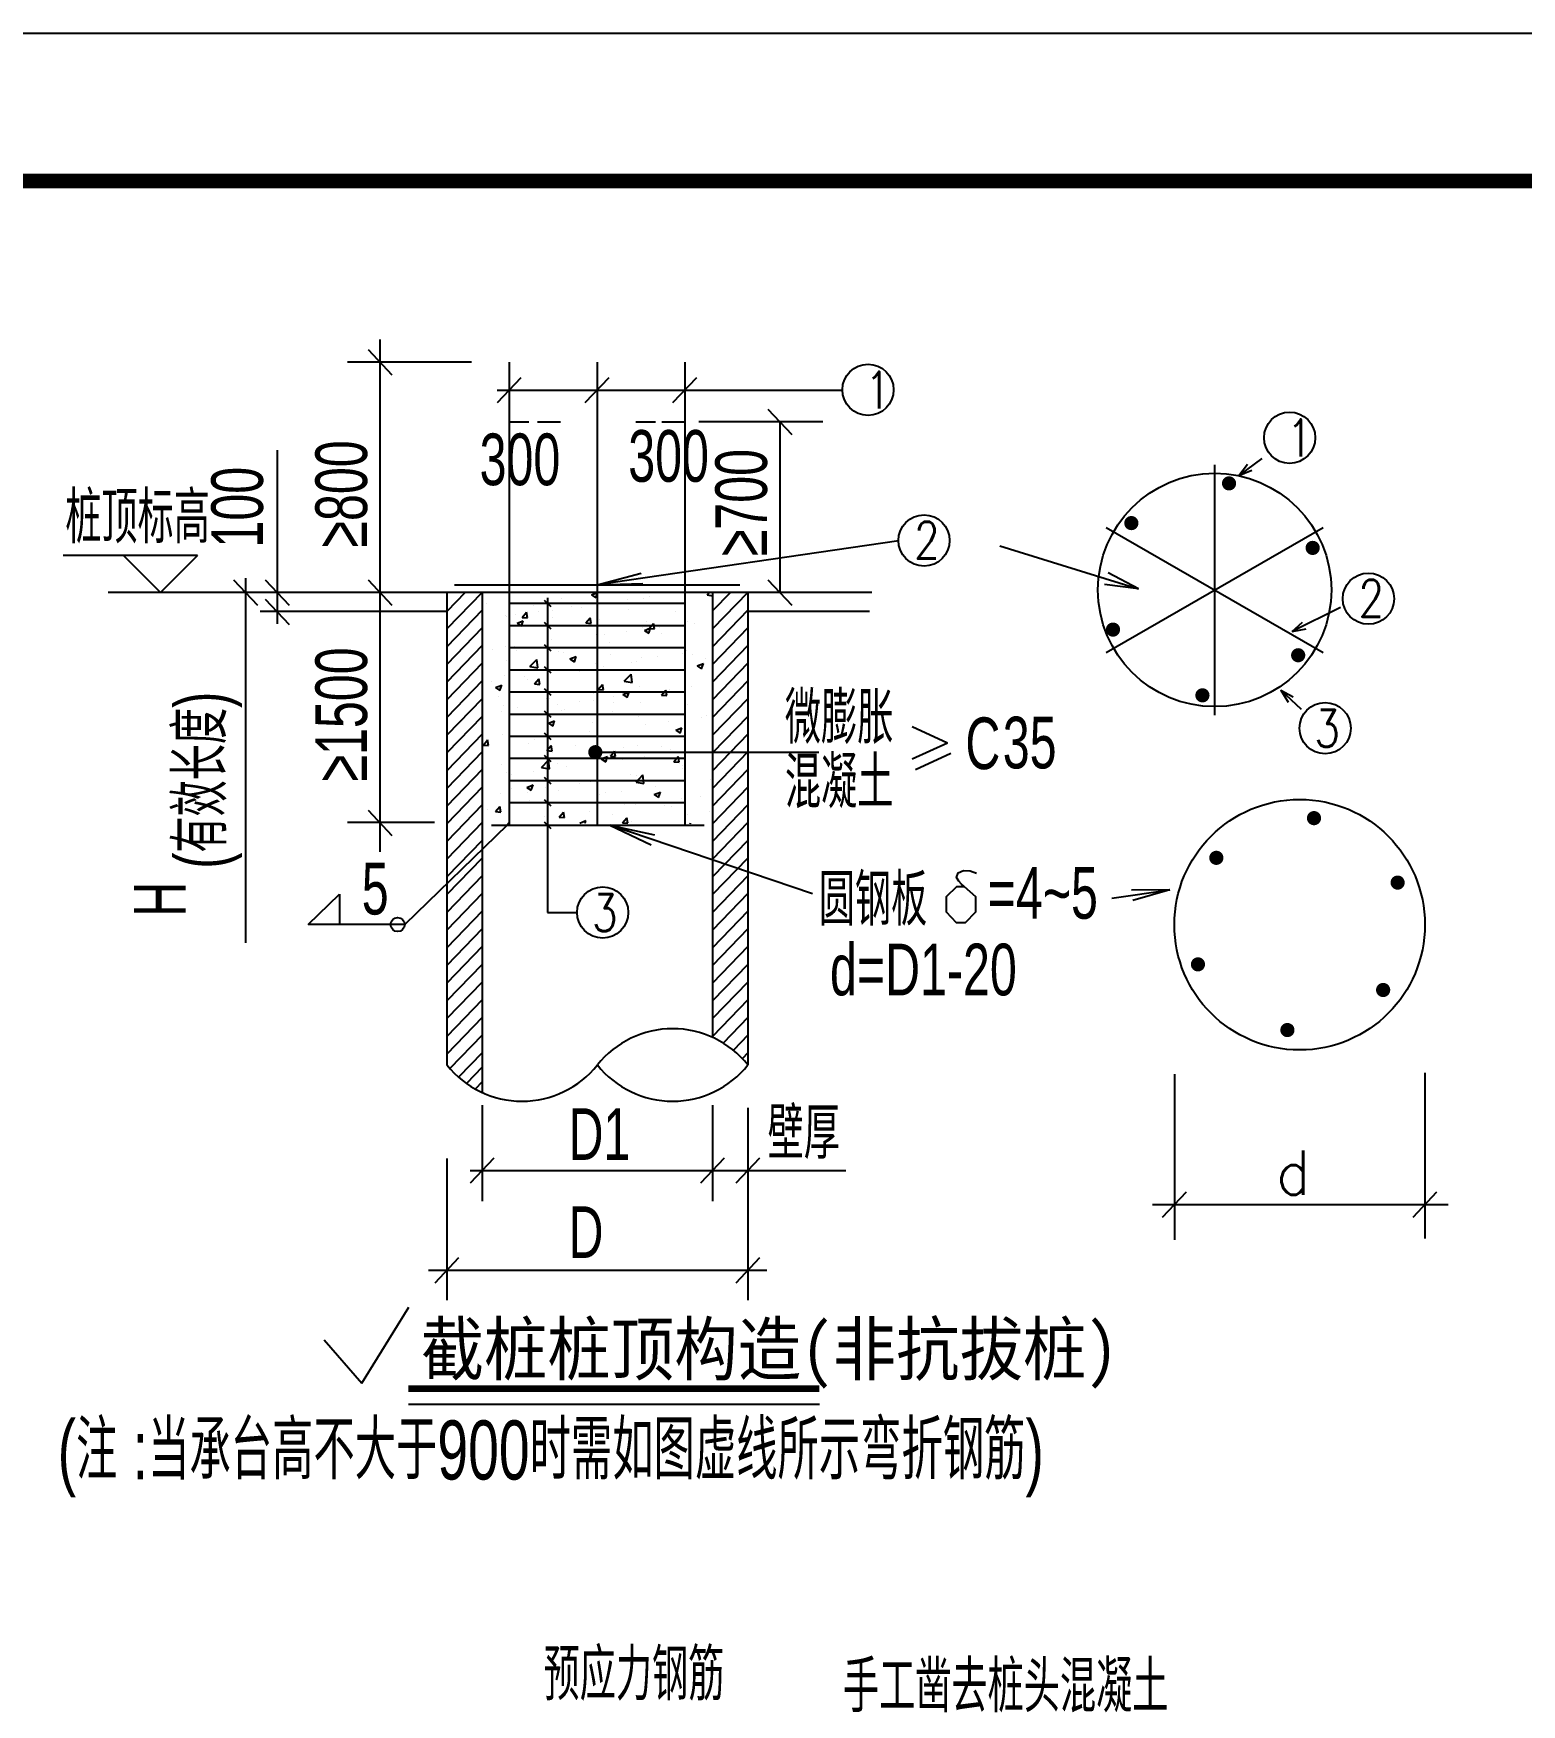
# Model space of a CAD drawing. Extents: x 299218 to 746073, y -331171 to -40619.
# Drawn here: x 350467 to 360550, y -247161 to -235838 of the extents above; entities that cross this region are included whole.
import ezdxf

# ---------------------------------------------------------------- set-up
doc = ezdxf.new("R2010")
doc.units = 0
doc.header["$LTSCALE"] = 1000
doc.header["$MEASUREMENT"] = 0
doc.linetypes.add('DASH', pattern=[0.35, 0.25, -0.1])
for name, color, linetype in [('13', 4, 'Continuous'), ('14', 2, 'Continuous'), ('2', 7, 'Continuous'), ('LAYER5', 7, 'Continuous'), ('PDIM', 3, 'Continuous'), ('PUB_TITLE', 4, 'Continuous'), ('STEEL', 6, 'Continuous')]:
    doc.layers.add(name, color=color, linetype=linetype)
doc.styles.add('HZ', font='simplex.shx', dxfattribs={"width": 0.8, "bigfont": 'hztxt.shx'})
doc.styles.add('HZDX', font='GS_TXT', dxfattribs={"width": 0.8, "height": 800, "bigfont": 'HZTXT'})
doc.styles.add('宋体', font='')
doc.styles.get('宋体').set_extended_font_data('SimSun')

# ---------------------------------------------------------------- blocks, each defined once
blk = doc.blocks.new('*X82')
at = {"color": 0}
for p, q in [((25979, 9257), (25979, 9257)), ((26404.4, 9285.1), (26404.4, 9285.1)), ((26572.1, 9308.3), (26605.8, 9321.2)), ((26572.1, 9308.3), (26597, 9291.5)), ((26597, 9291.5), (26607, 9321.2)), ((26604.1, 9251.1), (26604.1, 9251.1)), ((26775.1, 9281.5), (26775.1, 9281.5)), ((26863.8, 9288.6), (26863.8, 9288.6)), ((26900.3, 9297.9), (26900.3, 9297.9)), ((27224.6, 9306.6), (27238.5, 9321.2)), ((27224.6, 9306.6), (27255.2, 9301.9)), ((26084.4, 9189.9), (26084.4, 9189.9)), ((26094.8, 9183.9), (26094.8, 9183.9)), ((26112.8, 9235.1), (26112.8, 9235.1)), ((26144.8, 9198.5), (26144.8, 9198.5)), ((26152, 9147), (26187, 9160.4)), ((26176.9, 9130.2), (26187, 9160.4)), ((26181.1, 9180.3), (26205.2, 9209)), ((26181.1, 9180.3), (26211, 9177.7)), ((26211, 9177.6), (26205.2, 9209)), ((26245.9, 9245.7), (26245.9, 9245.7)), ((26270, 9215), (26270, 9215)), ((26351.3, 9178.6), (26351.3, 9178.6)), ((26351.5, 9219.1), (26351.5, 9219.1)), ((26459.4, 9239.9), (26459.4, 9239.9)), ((26512.8, 9234.5), (26512.8, 9234.5)), ((26539.8, 9148.9), (26563.9, 9177.6)), ((26569.7, 9146.3), (26563.9, 9177.6)), ((26618.2, 9167.3), (26618.2, 9167.3)), ((26779.7, 9223.2), (26779.7, 9223.2)), ((26885.2, 9156), (26885.2, 9156)), ((27046.6, 9211.9), (27046.6, 9211.9)), ((27114.4, 9157.3), (27114.4, 9157.3)), ((26152, 9147), (26176.9, 9130.2)), ((26539.8, 9148.9), (26569.6, 9146.3)), ((26598, 9084.7), (26598, 9084.7)), ((26643.6, 9084.3), (26643.6, 9084.3)), ((26768.8, 9100.7), (26768.8, 9100.7)), ((26857.7, 9122.1), (26857.7, 9122.1)), ((26870.6, 9107), (26905.6, 9120.4)), ((26870.6, 9107), (26895.5, 9090.2)), ((26895.5, 9090.2), (26905.6, 9120.4)), ((26898.4, 9117.5), (26922.5, 9146.2)), ((26898.4, 9117.5), (26928.3, 9114.9)), ((26928.3, 9114.9), (26922.5, 9146.2)), ((26958.1, 9125.7), (26958.1, 9125.7)), ((26967, 9086.9), (26967, 9086.9)), ((27152.1, 9144.7), (27152.1, 9144.7)), ((26013.3, 9001.3), (26013.3, 9001.3)), ((26088.7, 9017.4), (26088.7, 9017.4)), ((26138.5, 9017.8), (26138.5, 9017.8)), ((26146.4, 8991.6), (26146.4, 8991.6)), ((26327.8, 9042.7), (26327.8, 9042.7)), ((26345.4, 9052.6), (26345.4, 9052.6)), ((26383.8, 8986.8), (26383.8, 8986.8)), ((26413.3, 8980.3), (26413.3, 8980.3)), ((26675.4, 9036.8), (26675.4, 9036.8)), ((26680.3, 8969), (26680.3, 8969)), ((27086.8, 8977.1), (27086.8, 8977.1)), ((27108.3, 8990.9), (27108.3, 8990.9)), ((27142.4, 8970), (27142.4, 8970)), ((26092.2, 8936.7), (26092.2, 8936.7)), ((26223.6, 8902.3), (26262.6, 8942.9)), ((26223.6, 8902.3), (26268.1, 8895.4)), ((26268.1, 8895.4), (26262.6, 8942.9)), ((26339.4, 8886.2), (26339.4, 8886.2)), ((26450.5, 8945.7), (26485.5, 8959.1)), ((26450.5, 8945.7), (26475.4, 8928.9)), ((26475.4, 8928.9), (26485.5, 8959.1)), ((26503.6, 8877), (26503.6, 8877)), ((26512.1, 8887), (26512.1, 8887)), ((26591.9, 8918.2), (26591.9, 8918.2)), ((26637.2, 8903.5), (26637.2, 8903.5)), ((26795.2, 8927.1), (26795.2, 8927.1)), ((26826.6, 8928.5), (26826.6, 8928.5)), ((26851.6, 8955.7), (26851.6, 8955.7)), ((26947.2, 8957.8), (26947.2, 8957.8)), ((27169.1, 8905.7), (27204.1, 8919.1)), ((27169.1, 8905.7), (27193.9, 8888.9)), ((27193.9, 8888.9), (27204.1, 8919.1)), ((27214.1, 8946.5), (27214.1, 8946.5)), ((26006.9, 8820.5), (26006.9, 8820.5)), ((26030.4, 8784.4), (26065.4, 8797.9)), ((26030.4, 8784.4), (26055.2, 8767.7)), ((26055.3, 8767.6), (26065.4, 8797.8)), ((26082.7, 8851), (26082.7, 8851)), ((26196.3, 8845.5), (26196.3, 8845.5)), ((26212, 8827), (26212, 8827)), ((26250.5, 8804.2), (26274.6, 8832.9)), ((26250.5, 8804.2), (26280.4, 8801.6)), ((26280.4, 8801.5), (26274.6, 8832.9)), ((26609.1, 8772.8), (26633.2, 8801.5)), ((26639, 8770.2), (26633.2, 8801.5)), ((26757.2, 8819.6), (26796.2, 8860.2)), ((26757.2, 8819.6), (26801.7, 8812.7)), ((26801.7, 8812.7), (26796.2, 8860.1)), ((26845.5, 8789.2), (26845.5, 8789.2)), ((27102.3, 8824.5), (27102.3, 8824.5)), ((27136, 8789.3), (27136, 8789.3)), ((26049.1, 8736.1), (26049.1, 8736.1)), ((26076.6, 8684.5), (26076.6, 8684.5)), ((26316, 8724.8), (26316, 8724.8)), ((26333.3, 8719.7), (26333.3, 8719.7)), ((26380.5, 8689.8), (26380.5, 8689.8)), ((26505.7, 8706.3), (26505.7, 8706.3)), ((26582.9, 8713.5), (26582.9, 8713.5)), ((26585.8, 8751.8), (26585.8, 8751.8)), ((26609.1, 8772.8), (26639, 8770.2)), ((26694.6, 8702), (26694.6, 8702)), ((26695.1, 8731.3), (26695.1, 8731.3)), ((26748.9, 8744.4), (26783.9, 8757.8)), ((26748.9, 8744.4), (26773.8, 8727.6)), ((26773.8, 8727.6), (26784, 8757.8)), ((26849.8, 8702.3), (26849.8, 8702.3)), ((26967.8, 8741.4), (26991.9, 8770.1)), ((26967.8, 8741.4), (26997.7, 8738.8)), ((26986.1, 8752.1), (26986.1, 8752.1)), ((26997.7, 8738.8), (26991.9, 8770.1)), ((27010.8, 8772.8), (27010.8, 8772.8)), ((27116.7, 8691), (27116.7, 8691)), ((26064.8, 8648.3), (26064.8, 8648.3)), ((26111.4, 8601.9), (26111.4, 8601.9)), ((26154.5, 8668.9), (26154.5, 8668.9)), ((26328.8, 8583.1), (26363.8, 8596.6)), ((26353.7, 8566.3), (26363.8, 8596.5)), ((26403, 8652), (26403, 8652)), ((26421.4, 8657.6), (26421.4, 8657.6)), ((26688.3, 8646.4), (26688.3, 8646.4)), ((26839.5, 8622.8), (26839.5, 8622.8)), ((26955.2, 8635.1), (26955.2, 8635.1)), ((27004.5, 8592.1), (27004.5, 8592.1)), ((27096.2, 8658), (27096.2, 8658)), ((27193.8, 8617), (27193.8, 8617)), ((27222.1, 8623.8), (27222.1, 8623.8)), ((26070.5, 8518.1), (26070.5, 8518.1)), ((26249, 8492.6), (26249, 8492.6)), ((26327.2, 8553.3), (26327.2, 8553.3)), ((26328.8, 8583.1), (26353.7, 8566.3)), ((26374.2, 8509.1), (26374.2, 8509.1)), ((26563.5, 8534), (26563.5, 8534)), ((26579.8, 8585.3), (26579.8, 8585.3)), ((26879.3, 8575.6), (26879.3, 8575.6)), ((27047.4, 8543.1), (27082.4, 8556.5)), ((27047.4, 8543.1), (27072.3, 8526.3)), ((27072.3, 8526.3), (27082.4, 8556.5)), ((25961.3, 8459.5), (25985.4, 8488.2)), ((25961.3, 8459.5), (25991.1, 8456.8)), ((25991.1, 8456.8), (25985.4, 8488.2)), ((26216.5, 8470.7), (26216.5, 8470.7)), ((26319.9, 8428.1), (26344, 8456.8)), ((26319.9, 8428.1), (26349.8, 8425.5)), ((26349.8, 8425.4), (26344, 8456.8)), ((26483.4, 8459.4), (26483.4, 8459.4)), ((26573.7, 8418.9), (26573.7, 8418.9)), ((26673.9, 8403.7), (26673.9, 8403.7)), ((26678.5, 8396.7), (26702.6, 8425.4)), ((26708.4, 8394.1), (26702.6, 8425.4)), ((26750.3, 8448.1), (26750.3, 8448.1)), ((26833.4, 8456.4), (26833.4, 8456.4)), ((26965.5, 8453.8), (26965.5, 8453.8)), ((27017.2, 8436.8), (27017.2, 8436.8)), ((27062.3, 8419.8), (27062.3, 8419.8)), ((27090.1, 8491.6), (27090.1, 8491.6)), ((26064.4, 8351.6), (26064.4, 8351.6)), ((26090.7, 8303.6), (26090.7, 8303.6)), ((26242.6, 8311.9), (26242.6, 8311.9)), ((26289.9, 8332.5), (26328.8, 8373.1)), ((26289.9, 8332.5), (26334.4, 8325.6)), ((26321.1, 8386.9), (26321.1, 8386.9)), ((26334.4, 8325.6), (26328.8, 8373.1)), ((26382.3, 8353.7), (26382.3, 8353.7)), ((26432, 8336.8), (26432, 8336.8)), ((26627.3, 8381.8), (26662.3, 8395.3)), ((26627.3, 8381.8), (26652.2, 8365)), ((26652.2, 8365), (26662.3, 8395.2)), ((26678.5, 8396.7), (26708.4, 8394.1)), ((26747.8, 8378.4), (26747.8, 8378.4)), ((26872.9, 8394.9), (26872.9, 8394.9)), ((27037.1, 8365.3), (27061.2, 8394.1)), ((27037.1, 8365.3), (27067, 8362.7)), ((27067, 8362.7), (27061.3, 8394)), ((27084, 8325.1), (27084, 8325.1)), ((27085.3, 8344), (27085.3, 8344)), ((26117.5, 8295.4), (26117.5, 8295.4)), ((26119.1, 8215.2), (26119.1, 8215.2)), ((26207.2, 8220.5), (26242.2, 8234)), ((26207.2, 8220.5), (26232, 8203.8)), ((26232, 8203.8), (26242.2, 8234)), ((26315.1, 8220.4), (26315.1, 8220.4)), ((26502.1, 8243.9), (26502.1, 8243.9)), ((26567.6, 8252.4), (26567.6, 8252.4)), ((26793.7, 8293.9), (26793.7, 8293.9)), ((26823.5, 8249.8), (26862.5, 8290.3)), ((26823.5, 8249.8), (26868, 8242.9)), ((26827.3, 8289.9), (26827.3, 8289.9)), ((26868, 8242.8), (26862.5, 8290.3)), ((26930.8, 8222.6), (26930.8, 8222.6)), ((27246.6, 8264.2), (27246.6, 8264.2)), ((25957.6, 8159.3), (25957.6, 8159.3)), ((26058.3, 8185.2), (26058.3, 8185.2)), ((26111.1, 8114.7), (26111.1, 8114.7)), ((26210.5, 8193.8), (26210.5, 8193.8)), ((26224.6, 8148), (26224.6, 8148)), ((26300.5, 8139.6), (26300.5, 8139.6)), ((26386, 8203.9), (26386, 8203.9)), ((26491.5, 8136.7), (26491.5, 8136.7)), ((26616.2, 8181.2), (26616.2, 8181.2)), ((26653, 8192.6), (26653, 8192.6)), ((26741.4, 8197.7), (26741.4, 8197.7)), ((26758.4, 8125.4), (26758.4, 8125.4)), ((26821.2, 8123.5), (26821.2, 8123.5)), ((26919.9, 8181.3), (26919.9, 8181.3)), ((26925.7, 8180.5), (26960.7, 8193.9)), ((26925.7, 8180.5), (26950.6, 8163.7)), ((26950.6, 8163.7), (26960.8, 8193.9)), ((26984.7, 8118.9), (26984.7, 8118.9)), ((27077.9, 8158.7), (27077.9, 8158.7)), ((27186.8, 8170), (27186.8, 8170)), ((25985.9, 8098.2), (25985.9, 8098.2)), ((26030.6, 8083.4), (26054.7, 8112.1)), ((26030.6, 8083.4), (26060.5, 8080.7)), ((26060.5, 8080.7), (26054.7, 8112.1)), ((26309, 8054), (26309, 8054)), ((26389.3, 8052), (26413.4, 8080.7)), ((26389.3, 8052), (26419.1, 8049.4)), ((26419.2, 8049.3), (26413.4, 8080.7)), ((26505.6, 8019.2), (26540.6, 8032.7)), ((26535.8, 8018.3), (26540.6, 8032.7)), ((26561.5, 8086), (26561.5, 8086)), ((26693.1, 8068.9), (26693.1, 8068.9)), ((26747.9, 8020.6), (26772, 8049.3)), ((26747.9, 8020.6), (26777.8, 8018)), ((26777.8, 8018), (26772, 8049.3)), ((26799.2, 8025.4), (26799.2, 8025.4)), ((27025.3, 8114.2), (27025.3, 8114.2)), ((27115, 8067), (27115, 8067)), ((27240.2, 8083.5), (27240.2, 8083.5)), ((26505.6, 8019.2), (26506.9, 8018.4)), ((27128.4, 8015.3), (27130.6, 8018)), ((27131.1, 8015.3), (27130.6, 8017.9))]:
    blk.add_line(p, q, dxfattribs=at)

msp = doc.modelspace()

# ---------------------------------------------------------------- linework, layer by layer
at = {"color": 2}
for p, q in [((352734.2, -237980.9), (352895.1, -238152.3)), ((353611.3, -238340.1), (353772.2, -238168.6)), ((354206, -238340.1), (354366.8, -238168.6)), ((354800.3, -238340.1), (354961.2, -238168.6)), ((355443.8, -238384.4), (355604.7, -238555.9)), ((351823.3, -239540.9), (351984.2, -239712.3)), ((352038, -239540.9), (352198.9, -239712.3)), ((352734.2, -239540.9), (352895.1, -239712.3)), ((355443.8, -239540.9), (355604.7, -239712.3)), ((352038, -239670.9), (352198.9, -239842.3)), ((352734.2, -241100.9), (352895.1, -241272.3)), ((353428.2, -243627.1), (353589.1, -243455.7)), ((354988.2, -243627.1), (355149.1, -243455.7)), ((355228.2, -243627.1), (355389.1, -243455.7)), ((358117.9, -243858.7), (358278.8, -243687.2)), ((359815.4, -243858.7), (359976.3, -243687.2)), ((353188.2, -244303.2), (353349.1, -244131.7)), ((355228.2, -244303.2), (355389.1, -244131.7))]:
    msp.add_line(p, q, dxfattribs=at)
for p, q in [((352813.9, -237913), (352813.9, -241383.3)), ((353434.9, -238065.8), (352595.4, -238065.8)), ((353607.9, -238255.2), (355953, -238255.2)), ((355815.7, -238469.3), (354976.2, -238469.3)), ((355523.5, -238469.3), (355523.5, -239625.8)), ((352117.7, -238662.8), (352117.7, -239837.8)), ((356329.6, -239276.5), (354285.6, -239575.1)), ((357015.4, -239310.9), (357954.2, -239601.6)), ((351577.8, -239375.8), (350669.2, -239375.8)), ((351077.8, -239375.8), (351327.8, -239625.8)), ((351577.8, -239375.8), (351327.8, -239625.8)), ((351903, -239529.4), (351903, -241999.2)), ((354285.6, -239575.1), (354585, -239495)), ((354285.6, -239575.1), (354595.4, -239566.2)), ((357954.2, -239601.6), (357723.6, -239572.9)), ((357954.2, -239601.6), (357749, -239492.5)), ((356147.4, -239625.8), (355307.9, -239625.8)), ((353267.9, -239755.8), (352002.8, -239755.8)), ((356130.9, -239755.8), (355307.9, -239755.8)), ((354298.1, -240708.6), (355787.6, -240708.6)), ((353184.8, -241185.8), (352595.4, -241185.8)), ((355745.1, -241667.7), (354372.9, -241203.4)), ((354372.9, -241203.4), (354676.1, -241268)), ((354372.9, -241203.4), (354653, -241336.1)), ((357773.2, -241697.8), (358165.5, -241640.4)), ((358165.5, -241640.4), (357906.2, -241642.5)), ((358165.5, -241640.4), (357916.6, -241713.6)), ((358197.6, -242890.5), (358197.6, -244012.7)), ((359895.1, -242881.7), (359895.1, -244003.9)), ((353507.9, -243099.7), (353507.9, -243749.3)), ((355067.9, -243099.7), (355067.9, -243749.3)), ((355307.9, -243118.9), (355307.9, -244422)), ((353267.9, -243462), (353267.9, -244422)), ((353425.4, -243542.2), (355971.8, -243542.2)), ((358048.8, -243773.8), (360051.8, -243773.8)), ((353143.8, -244218.2), (355436.2, -244218.2)), ((353007.1, -245126.3), (355794, -245126.3))]:
    msp.add_line(p, q)
at = {"const_width": 44.6}
msp.add_lwpolyline([(353007.1, -245020.9), (355791.3, -245020.9)], dxfattribs=at)
at = {"layer": '13', "color": 6}
for p, q in [((352690.9, -244982.7), (353011.3, -244469)), ((352437.9, -244690.2), (352690.9, -244982.7))]:
    msp.add_line(p, q, dxfattribs=at)
at = {"layer": '2', "linetype": 'DASH', "ltscale": 15}
for p, q in [((353267.9, -239625.8), (353267.9, -242827.4)), ((353507.9, -239625.8), (353507.9, -243014.4)), ((355067.9, -239625.8), (355067.9, -242640.3)), ((355307.9, -239625.8), (355307.9, -242827.4))]:
    msp.add_line(p, q, dxfattribs=at)
at = {"layer": 'LAYER5'}
for p, q in [((356420.3, -240534), (356659.7, -240644)), ((356420.3, -240754.1), (356659.7, -240644)), ((356444.2, -240825.8), (356683.6, -240715.8))]:
    msp.add_line(p, q, dxfattribs=at)
msp.add_lwpolyline([(356773.6, -241617.6), (356848.9, -241686.3), (356848.9, -241792.9), (356780.1, -241864), (356720.9, -241864), (356654.5, -241792.9), (356654.5, -241686.3), (356723.2, -241617.6), (356773.6, -241617.6), (356754.6, -241602.3), (356738, -241583.3), (356720.8, -241557.3), (356732.3, -241526.1), (356769.7, -241508.9), (356813.4, -241512.2), (356857.2, -241527)], dxfattribs=at)
at = {"layer": 'PDIM'}
for p, q in [((355307.9, -239625.8), (350972.9, -239625.8)), ((353507.9, -239625.8), (353267.9, -239873.7)), ((353393.2, -239625.8), (353267.9, -239755.2)), ((355307.9, -239625.8), (355067.9, -239873.7)), ((355189, -239625.8), (355067.9, -239750.8)), ((353507.9, -239745.8), (353267.9, -239993.7)), ((355307.9, -239745.8), (355067.9, -239993.7)), ((353507.9, -239865.8), (353267.9, -240113.7)), ((355307.9, -239865.8), (355067.9, -240113.7)), ((353507.9, -239985.8), (353267.9, -240233.7)), ((355307.9, -239985.8), (355067.9, -240233.7)), ((353507.9, -240105.8), (353267.9, -240353.7)), ((355307.9, -240105.8), (355067.9, -240353.7)), ((353507.9, -240225.8), (353267.9, -240473.7)), ((355307.9, -240225.8), (355067.9, -240473.7)), ((353507.9, -240345.8), (353267.9, -240593.7)), ((355307.9, -240345.8), (355067.9, -240593.7)), ((353507.9, -240465.8), (353267.9, -240713.7)), ((355307.9, -240465.8), (355067.9, -240713.7)), ((353507.9, -240585.8), (353267.9, -240833.7)), ((355307.9, -240585.8), (355067.9, -240833.7)), ((353507.9, -240705.8), (353267.9, -240953.7)), ((355307.9, -240705.8), (355067.9, -240953.7)), ((353507.9, -240825.8), (353267.9, -241073.7)), ((355307.9, -240825.8), (355067.9, -241073.7)), ((353507.9, -240945.8), (353267.9, -241193.7)), ((355307.9, -240945.8), (355067.9, -241193.7)), ((353507.9, -241065.8), (353267.9, -241313.7)), ((355307.9, -241065.8), (355067.9, -241313.7)), ((353507.9, -241185.8), (353267.9, -241433.7)), ((355307.9, -241185.8), (355067.9, -241433.7)), ((353507.9, -241305.8), (353267.9, -241553.7)), ((355307.9, -241305.8), (355067.9, -241553.7)), ((353507.9, -241425.8), (353267.9, -241673.7)), ((355307.9, -241425.8), (355067.9, -241673.7)), ((353507.9, -241545.8), (353267.9, -241793.7)), ((355307.9, -241545.8), (355067.9, -241793.7)), ((353507.9, -241665.8), (353267.9, -241913.7)), ((355307.9, -241665.8), (355067.9, -241913.7)), ((353507.9, -241785.8), (353267.9, -242033.7)), ((355307.9, -241785.8), (355067.9, -242033.7)), ((353507.9, -241905.8), (353267.9, -242153.7)), ((355307.9, -241905.8), (355067.9, -242153.7)), ((353507.9, -242025.8), (353267.9, -242273.7)), ((355307.9, -242025.8), (355067.9, -242273.7)), ((353507.9, -242145.8), (353267.9, -242393.7)), ((355307.9, -242145.8), (355067.9, -242393.7)), ((353507.9, -242265.8), (353267.9, -242513.7)), ((355307.9, -242265.8), (355067.9, -242513.7)), ((353507.9, -242385.8), (353267.9, -242633.7)), ((355307.9, -242385.8), (355067.9, -242633.7)), ((353507.9, -242505.8), (353267.9, -242753.7)), ((355307.9, -242505.8), (355140.3, -242678.9)), ((353507.9, -242625.8), (353288.7, -242852.2)), ((355307.9, -242625.8), (355209.2, -242727.8)), ((353507.9, -242745.8), (353347.8, -242911.1)), ((355307.9, -242745.8), (355270.5, -242784.4)), ((353507.9, -242842.9), (353401.2, -242953.1)), ((353507.9, -242942.1), (353460.8, -242990.7))]:
    msp.add_line(p, q, dxfattribs=at)
at = {"layer": 'PUB_TITLE'}
msp.add_lwpolyline([(299218.3, -277838.4), (373518.3, -277838.4), (373518.3, -235838.4), (299218.3, -235838.4)], close=True, dxfattribs=at)
at = {"layer": 'PUB_TITLE', "const_width": 100}
msp.add_lwpolyline([(301718.3, -276838.4), (372518.3, -276838.4), (372518.3, -236838.4), (301718.3, -236838.4)], close=True, dxfattribs=at)
at = {"layer": 'STEEL'}
for p, q in [((353691, -238065.8), (353691, -241202.8)), ((354285.6, -238065.8), (354285.6, -241202.8)), ((354880, -238065.8), (354880, -241202.8)), ((353691, -238469.3), (353823.4, -238469.3)), ((353882.5, -238469.3), (354038.2, -238469.3)), ((354549.1, -238469.3), (354681.5, -238469.3)), ((354724.2, -238469.3), (354880, -238469.3)), ((358470.4, -240458.1), (358470.4, -238760.5)), ((357735.3, -240033.7), (359205.5, -239184.9)), ((357735.3, -239184.9), (359205.5, -240033.7)), ((353318.9, -239575.1), (355252.4, -239575.1)), ((353691, -239699.8), (354880, -239699.8)), ((353928.2, -239677.8), (353972.2, -239721.8)), ((353691, -239849.8), (354880, -239849.8)), ((353928.2, -239827.8), (353972.2, -239871.8)), ((353691, -239999.8), (354880, -239999.8)), ((353928.2, -239977.8), (353972.2, -240021.8)), ((353691, -240149.8), (354880, -240149.8)), ((353928.2, -240127.8), (353972.2, -240171.8)), ((353691, -240299.8), (354880, -240299.8)), ((353928.2, -240277.8), (353972.2, -240321.8)), ((353691, -240449.8), (354880, -240449.8)), ((353928.2, -240427.8), (353972.2, -240471.8)), ((353691, -240599.8), (354880, -240599.8)), ((353928.2, -240577.8), (353972.2, -240621.8)), ((353691, -240749.8), (354880, -240749.8)), ((353928.2, -240727.8), (353972.2, -240771.8)), ((353691, -240899.8), (354880, -240899.8)), ((353928.2, -240877.8), (353972.2, -240921.8)), ((353691, -241049.8), (354880, -241049.8)), ((353928.2, -241027.8), (353972.2, -241071.8)), ((353570.9, -241202.8), (355012.1, -241202.8)), ((353691, -241186), (353676.8, -241202.8)), ((353928.2, -241180.7), (353972.2, -241224.8))]:
    msp.add_line(p, q, dxfattribs=at)
at = {"layer": 'STEEL', "color": 7}
for p, q in [((358789.1, -238717.4), (358633.5, -238832.7)), ((358633.5, -238832.7), (358692.5, -238757.6)), ((358633.5, -238832.7), (358722.5, -238798.1)), ((353950.2, -239662.2), (353950.2, -241793.8)), ((359323, -239728.2), (358995.7, -239891.7)), ((358995.7, -239891.7), (359066.6, -239827.8)), ((358995.7, -239891.7), (359089.3, -239872.8)), ((358918.5, -240287.5), (358968.3, -240368.9)), ((358918.5, -240287.5), (359002.8, -240332.3)), ((359059.6, -240420.2), (358918.5, -240287.5)), ((353676.8, -241202.8), (352982.3, -241876.5)), ((352328.3, -241876.5), (352540.3, -241670)), ((352540.3, -241670), (352540.3, -241876.5)), ((353950.2, -241793.8), (354148.9, -241793.8)), ((352982.3, -241876.5), (352328.3, -241876.5))]:
    msp.add_line(p, q, dxfattribs=at)
at = {"layer": 'STEEL', "const_width": 48}
for points in [[(358543.8, -238887.2, 1), (358591.8, -238887.2, 1)], [(357882, -239156.2, 1), (357930, -239156.2, 1)], [(359158.5, -239324.2, -1), (359110.5, -239324.2, -1)], [(357757.6, -239877.8, -1), (357805.6, -239877.8, -1)], [(359060.2, -240051.5, 1), (359012.2, -240051.5, 1)], [(358363.5, -240323, -1), (358411.5, -240323, -1)], [(354250.1, -240708.6, -1), (354298.1, -240708.6, -1)], [(359119.5, -241155.2, 1), (359167.5, -241155.2, 1)], [(358457.8, -241424.1, 1), (358505.8, -241424.1, 1)], [(359734.2, -241592.2, -1), (359686.2, -241592.2, -1)], [(358333.4, -242145.8, -1), (358381.4, -242145.8, -1)], [(359635.9, -242319.4, 1), (359587.9, -242319.4, 1)], [(358939.3, -242591, -1), (358987.3, -242591, -1)]]:
    msp.add_lwpolyline(points, format="xyb", close=True, dxfattribs=at)
at = {"layer": 'STEEL', "color": 7}
for centre, radius in [((356121.7, -238253.1), 173.6), ((358978.3, -238577.9), 173.6), ((356501.2, -239274.1), 173.6), ((359512.2, -239668.3), 173.6), ((359218.7, -240545.8), 173.6), ((354323.8, -241794.5), 173.6), ((352934.8, -241876.5), 47.5)]:
    msp.add_circle(centre, radius, dxfattribs=at)
at = {"layer": 'STEEL'}
for centre, radius in [((358470.4, -239609.3), 790.6), ((359046.2, -241877.3), 848.8)]:
    msp.add_circle(centre, radius, dxfattribs=at)
at = {"layer": 'STEEL', "color": 7}
for centre, start, end in [((354797.9, -243234.3), 38.58608, 141.41393), ((353777.9, -242420.4), 218.58608, 321.41393), ((354797.9, -242420.4), 218.58608, 321.41393)]:
    msp.add_arc(centre, 652.4, start, end, dxfattribs=at)

# ---------------------------------------------------------------- block references
at = {"layer": 'PDIM', "xscale": 1.19999701809138, "yscale": 1.19999701809138, "zscale": 1.19999701809138}
msp.add_blockref('*X82', (322361.8, -250811.2), dxfattribs=at)

# ---------------------------------------------------------------- texts
at = {"style": '宋体', "width": 0.9}
msp.add_text('截桩桩顶构造(非抗拔桩)', height=349.999, dxfattribs=at).set_placement((353090.3, -244927.2))
at = {"layer": '14', "color": 7}
for s, height, style, width, p in [('1', 250, 'HZ', 0.8075, (356101.8, -238379.1)), ('1', 250, 'HZ', 0.8075, (358958.3, -238704)), ('2', 250, 'HZ', 0.8075, (356434.3, -239396.8)), ('2', 250, 'HZ', 0.8075, (359445.2, -239791)), ('3', 250, 'HZ', 0.8075, (359146.3, -240671.9)), ('3', 250, 'HZ', 0.8075, (354251.4, -241920.6)), ('(注 :当承台高不大于900时需如图虚线所示弯折钢筋)', 399.999, 'HZDX', 0.7, (350631.2, -245636))]:
    msp.add_text(s, height=height, dxfattribs=dict(at, style=style, width=width)).set_placement(p)
at = {"layer": '14', "color": 7, "style": 'HZDX', "width": 0.7}
for s, p in [('≥800', (352727.5, -239321.7)), ('≥700', (355437.1, -239380.4)), ('100', (352021.9, -239321.7)), ('≥1500', (352727.5, -240907)), ('(有效长度) ', (351774.4, -241497.3)), ('H', (351498.1, -241822.6))]:
    msp.add_text(s, height=350, rotation=89.99999, dxfattribs=at).set_placement(p)
at = {"layer": '14', "color": 2, "style": 'HZ', "width": 0.95}
msp.add_text('d', height=300, dxfattribs=at).set_placement((358887.7, -243706.9))
at = {"layer": 'LAYER5', "style": 'HZDX', "width": 0.7}
for s, height, p in [('300', 350, (353490, -238899.3)), ('300', 350, (354497.2, -238876)), ('桩顶标高', 350, (350682.7, -239293)), ('微膨胀', 350, (355558.5, -240651.6)), ('C', 350, (356781.4, -240823.2)), ('35', 350, (357034.8, -240818.1)), ('混凝土            ', 349.999, (355558.5, -241087.7)), ('5', 350, (352691.5, -241808)), ('圆钢板', 350, (355788, -241883.1)), ('=4~5', 350, (356932.2, -241836.7)), ('d=D1-20', 350, (355864, -242355.8)), ('壁厚', 350, (355441.1, -243465.9)), ('D1', 350, (354092.7, -243470.8)), ('D', 350, (354092.7, -244135)), ('预应力钢筋', 350, (353923.1, -247132.9)), ('手工凿去桩头混凝土', 350, (355951.9, -247214))]:
    msp.add_text(s, height=height, dxfattribs=at).set_placement(p)

doc.saveas('drawing.dxf')
